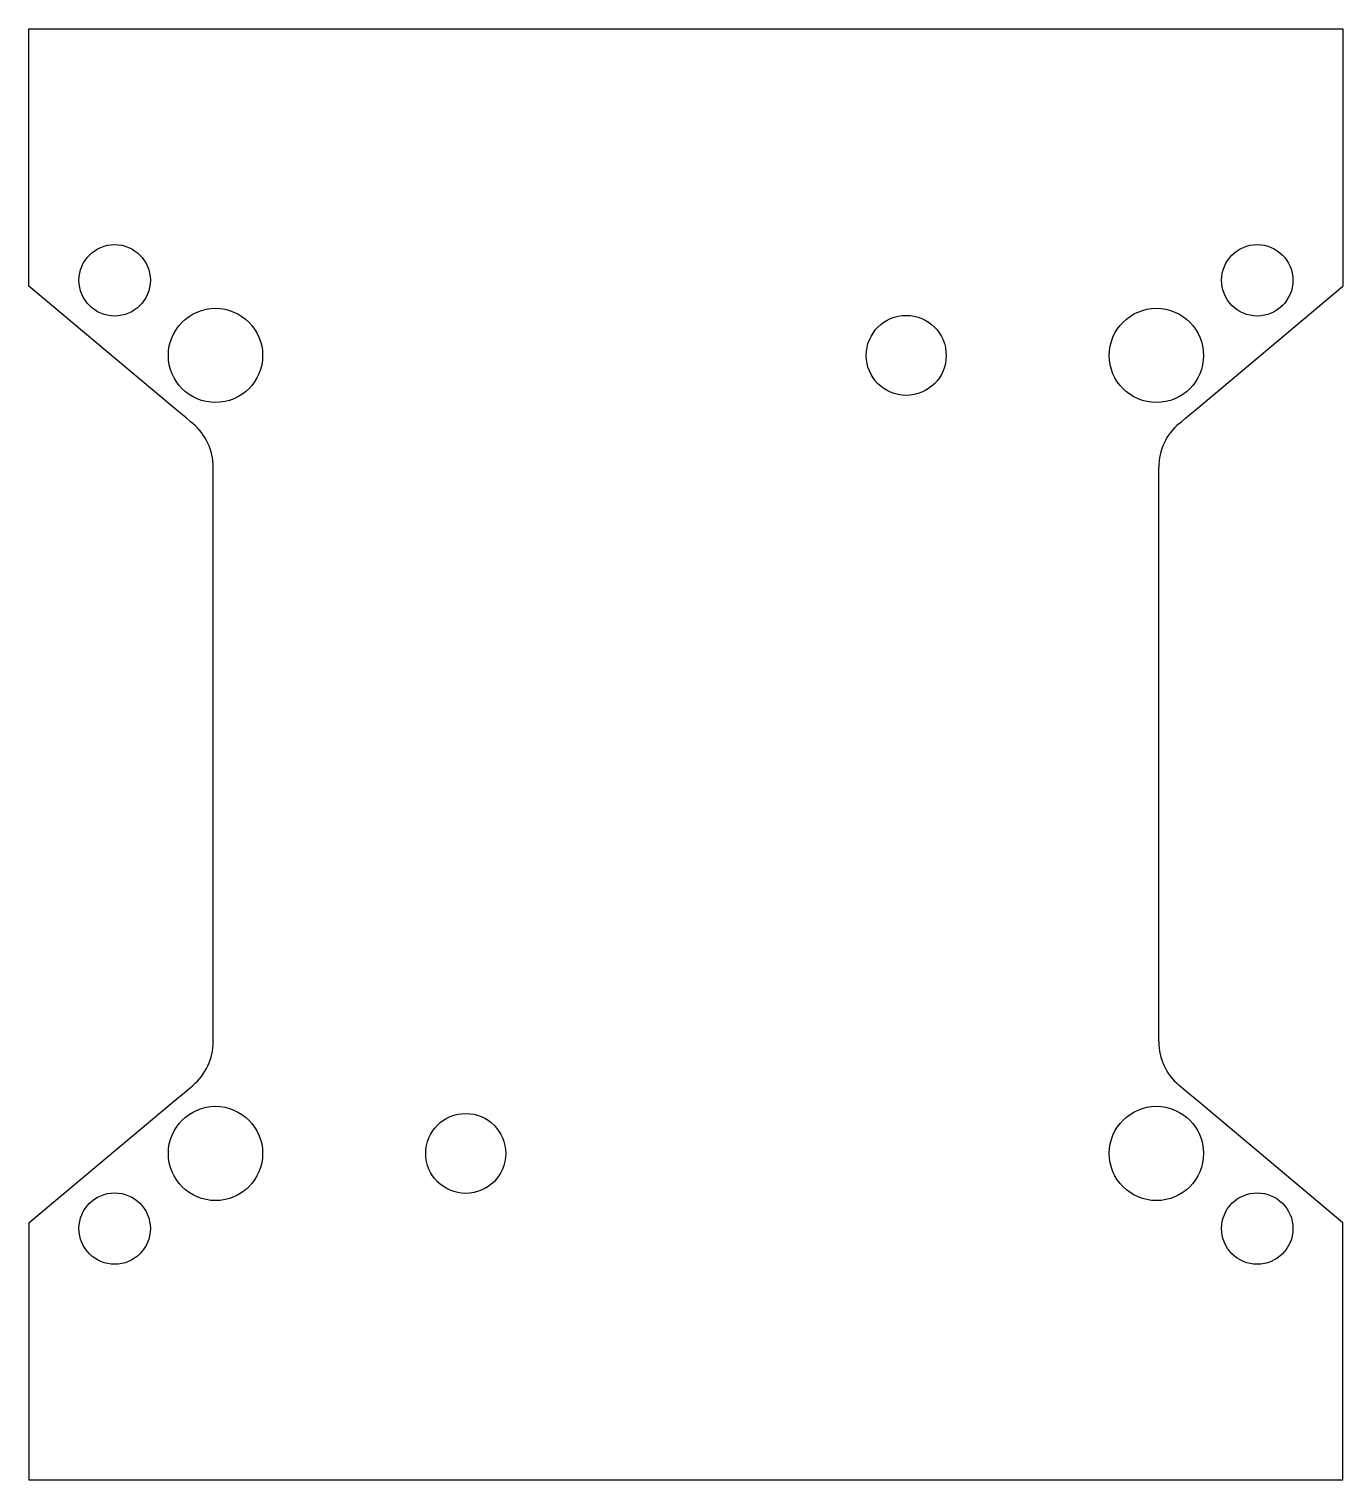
# Model space of a CAD drawing. Header units: millimetres. Extents: x 55 to 147, y -52 to 50.
import ezdxf

# ---------------------------------------------------------------- set-up
doc = ezdxf.new("R2010")
doc.units = ezdxf.units.MM
doc.layers.get('0').update_dxf_attribs({"linetype": 'CONTINUOUS'})

msp = doc.modelspace()

# ---------------------------------------------------------------- linework, layer by layer
for p, q in [((55.43, 49.99), (147.43, 49.99)), ((55.43, 31.99), (55.43, 49.99)), ((147.43, 49.99), (147.43, 31.99)), ((65.53, 23.51), (55.43, 31.99)), ((137.33, 23.51), (147.43, 31.99)), ((66.44, 22.75), (65.53, 23.51)), ((136.42, 22.75), (137.33, 23.51)), ((66.74, 22.49), (66.44, 22.75)), ((66.9, 22.36), (66.74, 22.49)), ((135.96, 22.36), (136.12, 22.49)), ((136.12, 22.49), (136.42, 22.75)), ((68.33, -20.92), (68.33, 19.3)), ((134.53, -20.92), (134.53, 19.3)), ((65.53, -25.14), (66.44, -24.38)), ((66.44, -24.38), (66.74, -24.12)), ((66.74, -24.12), (66.9, -23.99)), ((136.12, -24.12), (135.96, -23.99)), ((136.42, -24.38), (136.12, -24.12)), ((137.33, -25.14), (136.42, -24.38)), ((55.43, -33.61), (65.53, -25.14)), ((147.43, -33.61), (137.33, -25.14)), ((55.43, -33.61), (55.43, -51.61)), ((147.43, -51.61), (147.43, -33.61)), ((55.43, -51.61), (147.43, -51.61))]:
    msp.add_line(p, q)
for centre, radius in [((61.43, 32.39), 2.5), ((141.43, 32.39), 2.5), ((68.49, 27.13), 3.3), ((116.85, 27.13), 2.8), ((134.37, 27.13), 3.3), ((68.49, -28.75), 3.3), ((86.01, -28.75), 2.8), ((134.37, -28.75), 3.3), ((61.43, -34.01), 2.5), ((141.43, -34.01), 2.5)]:
    msp.add_circle(centre, radius)
for centre, start, end in [((64.33, 19.3), 0, 50), ((138.53, 19.3), 130, 180), ((64.33, -20.92), -50, 0), ((138.53, -20.92), 180, 230)]:
    msp.add_arc(centre, 4, start, end)

doc.saveas('drawing.dxf')
